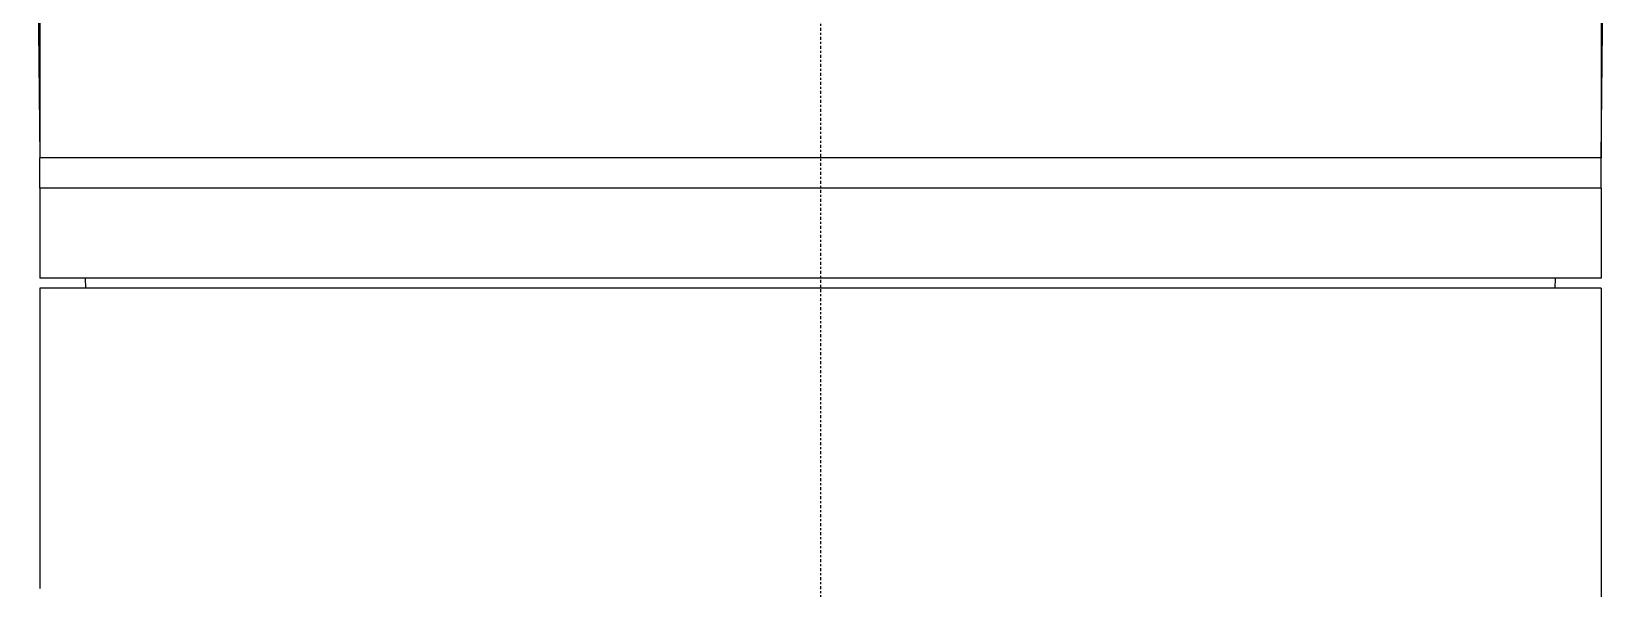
# Model space of a CAD drawing. Header units: millimetres. Extents: x 0 to 4378, y 0 to 2376.
# Drawn here: x 2175.3 to 2254.1, y 1518.5 to 1546.3 of the extents above; entities that cross this region are included whole.
import ezdxf

# ---------------------------------------------------------------- set-up
doc = ezdxf.new("R2010")
doc.units = ezdxf.units.MM
doc.header["$LTSCALE"] = 0.2
doc.linetypes.add('CENTER2', pattern=[1.125, 0.75, -0.125, 0.125, -0.125])
doc.layers.add('02_Center Line', color=1, linetype='CENTER2')

# ---------------------------------------------------------------- blocks, each defined once
blk = doc.blocks.new('A$C8e57dc05')
for p, q in [((-39.421, 974.845), (-39.006, 937.7)), ((39.006, 937.7), (39.421, 974.849)), ((-39, 973.35), (-39, 937.7)), ((39, 973.354), (39, 937.7)), ((-39, 937.7), (-39.006, 937.7)), ((39, 937.7), (-39, 937.7)), ((39, 937.7), (-39, 937.7)), ((-39, 936.2), (-39, 937.7)), ((39.006, 937.7), (39, 937.7)), ((39, 936.2), (39, 937.7)), ((39, 936.2), (-39, 936.2)), ((39, 936.2), (-39, 936.2)), ((-39, 936.2), (-39, 931.7)), ((39, 936.2), (39, 931.7)), ((39, 931.7), (-39, 931.7)), ((39, 931.2), (-39, 931.2)), ((-39, 931.2), (-39, 916.2)), ((-36.713, 931.2), (-36.721, 931.7)), ((36.713, 931.2), (36.721, 931.7)), ((39, 931.2), (39, 702.181))]:
    blk.add_line(p, q)
at = {"layer": '02_Center Line'}
blk.add_line((0, 1153.006), (0, -16.53), dxfattribs=at)

msp = doc.modelspace()

# ---------------------------------------------------------------- block references
msp.add_blockref('A$C8e57dc05', (2214.674, 602.257))

doc.saveas('drawing.dxf')
